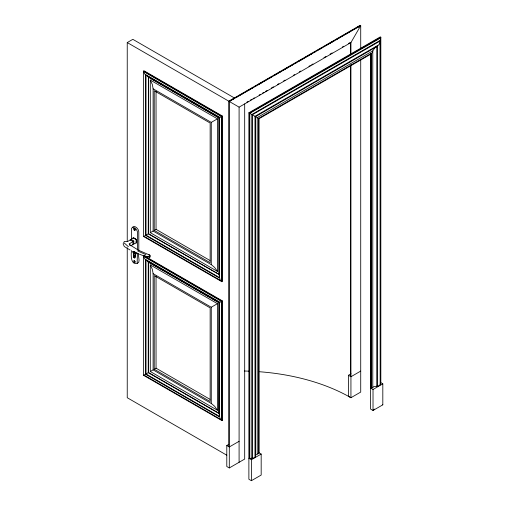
<?xml version="1.0" encoding="UTF-8"?>
<svg xmlns="http://www.w3.org/2000/svg" width="506" height="506" viewBox="0 0 506 506"><rect width="100%" height="100%" fill="white"/><g stroke="black" fill="none" stroke-linecap="round" stroke-linejoin="round"><path stroke-width="0.76" d="M137.411 253.114L137.145 263.417C130.339 265.233 131.035 253.999 131.503 250.546M137.423 249.983L137.48 231.95C136.936 229.699 134.906 227.055 132.351 227.384L131.497 228.611L131.503 238.794M134.957 257.794L135.292 254.474L134.919 257.858A0.81 0.468 60 0 1 134.571 257.858L134.476 257.807M132.838 251.349L133.616 253.942L133.654 257.193L134.583 257.99L134.843 254.657L135.469 254.423L135.722 253.373L135.285 252.165M123.306 243.209L123.186 244.094L124.299 246.53L130.105 250.008M130.839 245.669L132.68 244.759L133.046 243.095L132.838 241.533L131.547 240.552L129.846 240.046L127.803 241.482L125.134 241.413M132.838 244.417L133.786 244.025L133.805 241.039L131.143 239.433L130.238 240.072M139.618 254.284L143.679 255.808L149.82 257.143L149.82 255.144L138.638 250.299L129.485 244.638L129.144 243.924M218.921 117.968L148.245 77.165L147.221 75.837L146.013 75.23L146.013 235.132L219.484 277.554L219.56 276.2L218.921 274.644L218.921 117.968L219.617 117.569M219.484 416.387L219.484 302.493L146.013 260.078L146.013 373.972L219.484 416.387L219.56 415.04L218.921 413.484L218.921 302.816L219.617 302.417M148.884 254.897L149.82 255.144L149.884 255.998M133.786 244.025L136.171 242.969L136.304 239.623L133.344 237.801L130.972 239.629M134.533 251.526L134.343 252.051A1.36 0.784 60 0 1 134.33 253.417L134.204 253.81L133.951 251.824M136.171 242.969L136.304 239.623M133.913 238.358L135.292 238.402L136.367 239.736L136.74 241.254L136.405 241.824M132.54 227.536L133.059 226.656L134.539 226.473A10.126 5.851 60 0 1 136.721 227.738L138.201 229.629L138.796 231.824L138.796 250.634M149.928 256.567L149.82 257.143L147.088 256.321M133.85 229.009L134.495 228.889L135.013 229.686A0.854 0.493 60 0 1 134.811 230.312M360.721 48.532L360.721 25.61L360.19 25.3L359.412 25.97M249.8 458.341L249.8 113.312L380.588 37.982L380.512 40.189L380.006 41.062L380.177 384.927L378.298 386.015L373.757 386.66L372.511 387.843L370.93 388.279L370.93 54.098L372.511 52.32L372.789 50.872L374.851 47.855L378.298 45.319L379.468 43.82L380.177 42.061L380.006 41.062L252.33 114.773L252.33 458.094L249.407 458.569L249.407 113.091L380.828 37.216L380.828 382.694L380.259 383.674M149.82 255.144L149.82 257.143M358.836 26.552L359.127 26.198M135.716 254.36L136.057 252.703M129.599 245.113L129.447 244.063L130.257 243.272L133.805 241.039M135.292 238.402L134.141 238.294M133.002 238.086L133.344 237.801L135.216 238.604M358.172 27.166L358.488 26.938M371.391 388.007L371.391 53.294L258.617 118.404L258.705 453.408L255.638 455.115L255.157 457.108L254.448 457.785L252.33 458.094M127.24 241.451L127.24 42.561L132.838 39.329L234.449 98M143.603 71.049L144.02 70.808L222.311 116.013L222.311 281.488L221.894 281.728L143.603 236.523L143.603 71.049L221.894 116.254L222.311 116.013M360.19 25.3L228.769 101.175L228.769 446.653L229.161 446.431M229.085 101.358L231.141 100.169M232.507 99.385L234.563 98.196M235.935 97.405L237.301 96.614M238.668 95.824L240.723 94.641M242.096 93.85L243.462 93.06M245.518 91.871L246.884 91.08M248.256 90.289L250.306 89.107M251.678 88.316L253.044 87.525M254.417 86.735L256.466 85.552M257.839 84.761L262.627 81.991M263.999 81.2L272.209 76.463M273.582 75.672L281.108 71.321M282.481 70.53L287.269 67.766M288.641 66.975L290.691 65.793M292.063 65.002L293.429 64.211M294.802 63.421L296.851 62.232M298.224 61.441L303.012 58.677M304.384 57.886L306.434 56.697M307.806 55.913L309.172 55.122M310.545 54.332L312.594 53.143M313.967 52.352L315.333 51.561M317.388 50.379L318.755 49.588M320.127 48.797L322.183 47.608M323.549 46.818L324.915 46.027M326.971 44.844L328.343 44.054M329.71 43.263L334.504 40.499M335.87 39.708L337.236 38.918M339.292 37.729L352.986 29.829M354.352 29.038L357.774 27.058M229.844 101.004L231.21 100.213M232.577 99.423L233.949 98.632M235.998 97.449L237.365 96.659M238.737 95.868L240.103 95.084M242.153 93.895L243.525 93.104M245.574 91.921L246.941 91.131M248.313 90.34L249.679 89.549M251.729 88.367L253.101 87.576M257.889 84.812L261.988 82.446M264.043 81.257L265.41 80.467M269.515 78.101L271.564 76.912M273.62 75.729L277.724 73.364M279.091 72.573L281.14 71.384M282.512 70.6L283.879 69.809M285.245 69.018L287.3 67.829M292.089 65.065L293.455 64.281M294.821 63.49L296.193 62.7M298.243 61.517L299.609 60.726M300.981 59.936L303.031 58.747M304.397 57.962L305.769 57.172M307.819 55.983L309.185 55.198M310.557 54.408L311.924 53.617M313.973 52.434L315.346 51.644M320.134 48.88L321.5 48.089M329.71 43.345L333.808 40.98M335.864 39.797L339.969 37.425M341.335 36.634L343.384 35.452M344.757 34.661L346.123 33.87M347.489 33.08L349.545 31.897M354.333 29.133L355.699 28.342M357.065 27.552L358.431 26.761M217.435 271.418L214.639 267.446L211.268 264.613L211.268 122.389L217.435 118.828L150.295 80.068L150.295 232.659L217.435 271.418L217.435 118.828M219.825 117.449L221.476 116.494L144.02 71.776L143.906 72.522L144.861 74.167L219.933 117.386M246.858 102.168L248.218 101.377M250.268 100.201L251.627 99.41M252.994 98.626L254.36 97.835M259.129 95.077L260.495 94.293M262.544 93.11L263.904 92.326M265.27 91.535L267.313 90.353M271.406 87.993L273.455 86.811M277.547 84.445L278.907 83.661M283.683 80.903L285.049 80.119M293.233 75.394L294.593 74.603M299.369 71.846L300.735 71.061M308.919 66.337L310.279 65.546M311.645 64.762L313.012 63.971M323.922 57.671L325.965 56.495M330.057 54.129L332.107 52.947M342.334 47.045L343.7 46.255M348.476 43.497L349.836 42.713M127.24 42.561L239.091 107.133L350.936 42.561L360.721 25.61L229.3 101.485L229.3 467.949L226.789 466.494L226.789 445.508L228.744 444.376M258.661 452.611L261.178 454.065L261.178 475.052L251.393 480.7L248.876 479.245L248.876 112.781L380.297 36.906L380.828 37.216L380.442 37.887L380.512 384.086L380.006 384.377M380.512 40.189L251.824 114.482L251.824 458.385M248.876 112.781L259.078 118.676L370.93 54.098L370.512 53.857L370.512 409.025L373.023 410.474L382.814 404.825L382.814 383.839L380.297 382.384M143.603 236.523L145.557 235.398L145.557 74.439M146.013 235.132L148.53 233.683L148.53 77.007L148.245 233.842L219.199 274.486L219.199 117.809M150.295 232.659L153.109 231.04L153.109 88.809L152.344 84.47L150.295 80.068M154.222 230.388L210.148 262.677L210.148 123.034L154.222 90.745L154.222 230.388L156.044 229.345L209.92 260.451M143.603 255.897L144.02 255.656L222.311 300.861L222.311 420.322L221.894 420.562L143.603 375.363L143.603 255.897L221.894 301.102L222.311 300.861M164.836 271.267L148.245 262.013L148.245 372.682L218.921 413.484L219.199 302.651L217.846 301.867M217.435 410.258L214.639 406.28L211.268 403.453L211.268 307.237L217.435 303.676L150.295 264.916L150.295 371.499L217.435 410.258L217.435 303.676M219.825 302.297L221.476 301.342L144.02 256.624L143.906 257.364L144.861 259.015L219.933 302.227M143.603 375.363L145.557 374.231L145.557 259.287M146.013 373.972L148.53 372.517L148.53 261.849M150.295 371.499L153.109 369.873L153.109 273.657L152.344 269.318L150.295 264.916M154.222 369.228L210.148 401.517L210.148 307.882L154.222 275.593L154.222 369.228L156.044 368.178L209.92 399.285M360.721 59.6L360.721 392.074L350.936 397.722L348.419 396.268L348.419 375.281L351.031 373.776M350.987 376.224L350.519 376.496L350.519 65.23M239.091 441.308L229.3 446.962L226.789 445.508M360.721 371.088L350.936 376.736L348.419 375.281M229.3 467.949L244.683 459.068L244.683 103.901M258.617 453.123L259.078 452.851L259.078 118.676M248.876 458.259L251.393 459.714L261.178 454.065M370.512 388.032L373.023 389.487L382.814 383.839M373.257 409.854L374.567 409.101M124.04 241.773L124.697 241.425M133.584 238.528L134.216 238.364L136.367 239.736M137.29 263.411C140.984 262.329 137.588 256.283 138.796 253.772M135.108 254.575L135.349 254.543A2.144 1.233 60 0 0 135.728 254.271L135.918 253.133A2.144 1.233 60 0 0 135.602 252.178M134.147 260.83L134.495 260.951A0.854 0.493 60 0 1 135.013 261.741L134.811 262.374A0.854 0.493 60 0 1 134.602 262.38M143.679 255.808L146.31 256.359M221.476 116.494L221.476 281.001L220.148 279.995L219.825 279.078M145.962 254.682L137.676 250.951M132.888 251.45L138.676 253.898M146.013 75.23L219.484 117.645L219.484 277.554M150.567 78.183L170.275 89.562M171.635 90.346L172.995 91.131M174.349 91.915L176.392 93.091M177.751 93.876L179.105 94.66M180.465 95.444L185.221 98.189M186.581 98.974L200.174 106.823M201.533 107.607L206.29 110.352M207.65 111.137L212.406 113.882M213.766 114.666L215.803 115.849M217.163 116.633L218.522 117.417M153.109 88.809L211.268 122.389M153.109 231.04L211.268 264.613M148.53 233.683L219.199 274.486M145.557 235.398L219.933 278.338M144.02 236.283L221.476 281.001M166.196 272.051L170.952 274.796M172.312 275.58L174.349 276.763M175.708 277.547L177.068 278.332M178.428 279.116L183.185 281.861M184.545 282.645L198.137 290.495M199.497 291.279L204.253 294.024M205.613 294.808L210.369 297.553M211.729 298.338L216.486 301.083M218.921 302.816L148.245 262.013L146.607 260.267M382.391 404.585L382.814 404.825M153.109 273.657L211.268 307.237M153.109 369.873L211.268 403.453M148.53 372.517L219.199 413.32M145.557 374.231L219.933 417.172M144.02 375.123L222.311 420.322M226.815 455.21L127.24 397.722L127.24 247.763M123.66 242.444L128.379 246.7M134.349 257.731L133.97 257.333M134.153 257.219L134.526 257.617M130.58 245.783L129.447 244.063M219.825 417.918L220.148 418.829L221.476 419.841L221.476 301.342M133.008 252.374L133.141 252.772A2.144 1.233 60 0 0 133.312 253.152M133.818 256.972L133.521 253.487A2.144 1.233 60 0 1 133.413 253.323M377.349 385.914L377.349 45.666L254.986 116.31L254.986 456.557M376.806 386.23L376.806 46.609L255.53 116.627L255.53 456.248M373.023 389.487L373.023 410.474M372.789 387.198L372.789 50.872L257.219 117.601L257.219 453.926M350.936 53.617L350.936 42.561L350.519 42.314L350.519 54.167M350.936 64.679L350.936 397.722A158.176 91.32 0 0 0 259.736 371.758M251.393 459.714L251.393 480.7M239.091 107.133L239.091 462.294M221.894 116.254L221.894 281.728M221.894 301.102L221.894 420.562M156.044 91.276L156.044 229.345M156.044 276.118L156.044 368.178M244.449 371.024A158.176 91.32 0 0 1 249.053 371.157M134.254 230.116A0.854 0.493 60 0 1 134.046 229.863M134.191 262.342A1.145 0.658 60 0 0 134.571 262.589L135.197 262.159L134.653 260.887L133.932 260.634L133.692 261.539A1.145 0.658 60 0 0 133.926 262.019M133.774 228.674L134.343 230.401L135.197 230.097A1.101 0.632 60 0 0 134.501 228.706L133.774 228.674"/></g></svg>
